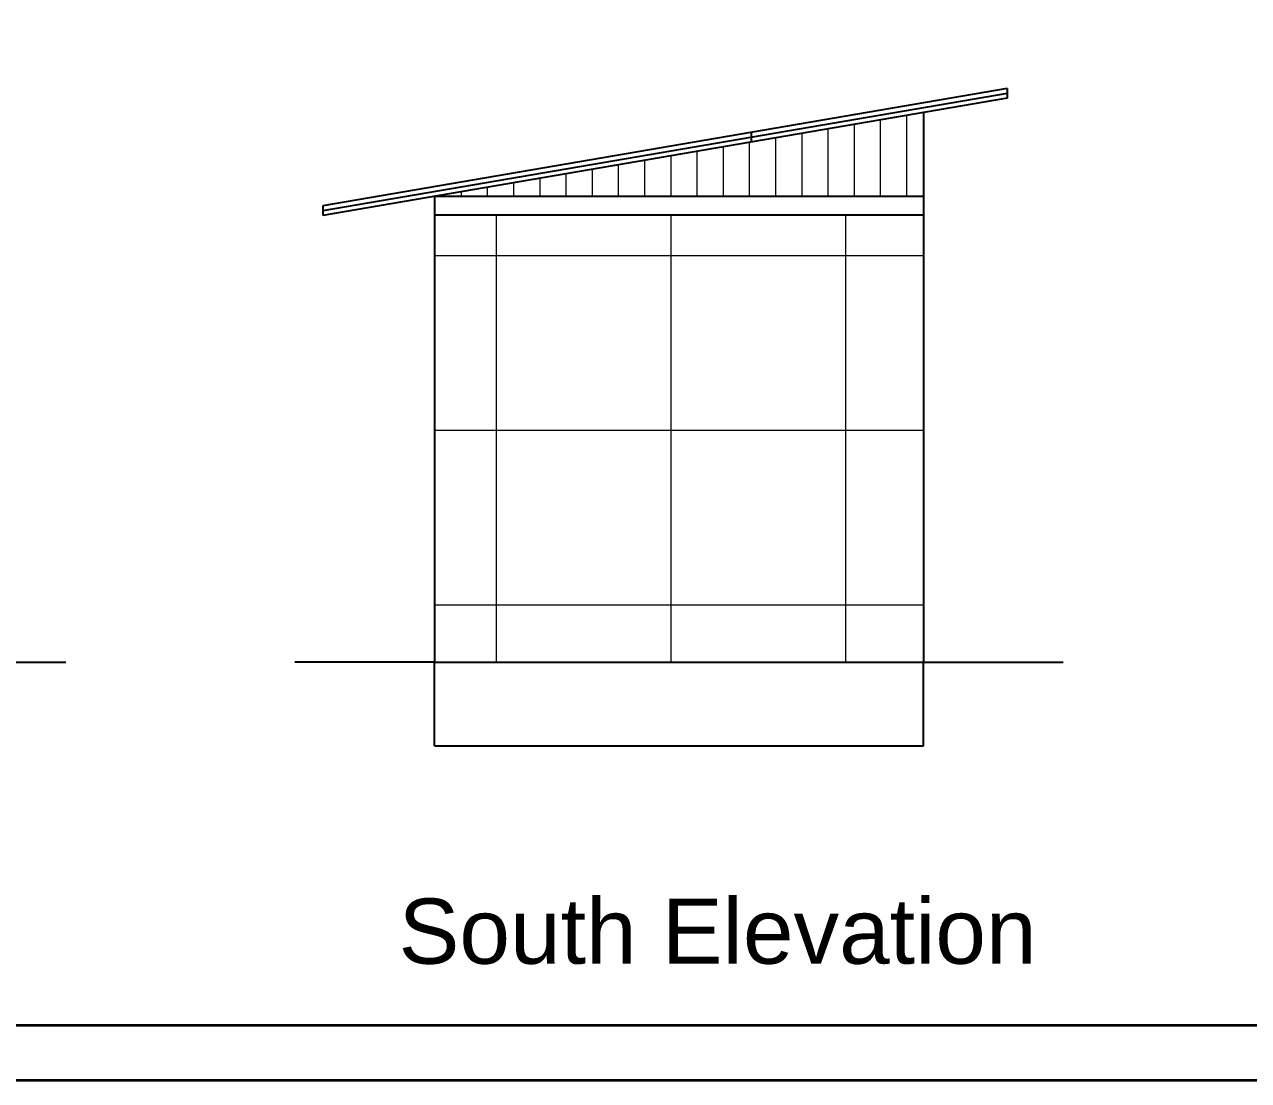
# Model space of a CAD drawing. Header units: inches. Extents: x 376358 to 406049, y -63575 to -53607.
# Drawn here: x 381103.3 to 381366.1, y -59171 to -58944.3 of the extents above; entities that cross this region are included whole.
import ezdxf

# ---------------------------------------------------------------- set-up
doc = ezdxf.new("R2010")
doc.units = ezdxf.units.IN
doc.header["$LTSCALE"] = 2
doc.header["$MEASUREMENT"] = 0
doc.layers.get('0').update_dxf_attribs({"linetype": 'CONTINUOUS'})
doc.layers.add('1', color=7, linetype='CONTINUOUS', lineweight=13)
doc.layers.add('steps', color=253, linetype='CONTINUOUS', lineweight=20)
doc.layers.add('Normal Wall', color=7, linetype='CONTINUOUS', lineweight=35, true_color=0xffaf89)
doc.styles.get("Standard").update_dxf_attribs({"font": 'ARIALN.TTF'})

msp = doc.modelspace()

# ---------------------------------------------------------------- hatches: boundary and pattern name
at = {"layer": '1', "ltscale": 5}
h = msp.add_hatch(dxfattribs=at)
h.set_pattern_fill('ANSI37', color=256, scale=300, angle=45, style=0)
h.set_pattern_definition([(90, (-1595.375, -2556.426), (-37.5, 0), []), (180, (-1595.375, -2556.426), (-4e-15, -37.5), [])])
h.paths.add_polyline_path([(381296.33, -58985.19), (381191.33, -58985.19), (381191.33, -59081.19), (381296.33, -59081.19)])
at = {"layer": 'steps', "ltscale": 0.3}
h = msp.add_hatch(dxfattribs=at)
h.set_pattern_fill('ANSI31', scale=45, angle=45)
h.set_pattern_definition([(90, (-1595.3753, -2556.426), (-5.625, 0), [])])
h.paths.add_polyline_path([(381296.33, -58981.19), (381296.33, -58963.19), (381191.33, -58981.19)])

# ---------------------------------------------------------------- linework, layer by layer
at = {"ltscale": 0.5}
for p, q in [((381314.33, -58958.07), (381167.33, -58983.27)), ((381314.33, -58959.09), (381167.33, -58984.29)), ((381314.33, -58958.07), (381314.33, -58960.1)), ((381314.33, -58960.1), (381167.33, -58985.3)), ((381296.33, -58963.19), (381296.33, -59081.19)), ((381259.41, -58969.52), (381259.41, -58967.49)), ((381191.33, -58981.19), (381296.33, -58981.19)), ((381191.33, -58981.19), (381191.33, -59081.19)), ((381167.33, -58983.27), (381167.33, -58985.3)), ((381191.33, -58985.19), (381296.33, -58985.19)), ((381082.16, -59081.19), (381112.16, -59081.19)), ((381191.33, -59081.19), (381161.33, -59081.19)), ((381191.33, -59081.19), (381296.33, -59081.19)), ((381191.33, -59099.19), (381191.33, -59081.19)), ((381296.33, -59081.19), (381326.33, -59081.19)), ((381296.33, -59099.19), (381296.33, -59081.19)), ((381191.33, -59099.19), (381296.33, -59099.19))]:
    msp.add_line(p, q, dxfattribs=at)
at = {"layer": 'Normal Wall'}
for points in [[(380570.93, -58420.52), (381628.93, -58420.52), (381628.93, -59171.04), (380570.93, -59171.04)], [(381617.03, -58432.42), (380594.74, -58432.42), (380594.74, -59159.14), (381617.03, -59159.14)], [(381617.03, -58432.42), (380594.74, -58432.42), (380594.74, -59159.14), (381617.03, -59159.14)]]:
    msp.add_lwpolyline(points, close=True, dxfattribs=at)
at = {"layer": 'Normal Wall', "color": 3}
msp.add_lwpolyline([(380570.93, -58420.52), (381628.93, -58420.52), (381628.93, -59171.04), (380570.93, -59171.04)], close=True, dxfattribs=at)

# ---------------------------------------------------------------- texts
at = {"color": 7, "linetype": 'ByBlock', "lineweight": 5, "insert": (381252.13, -59139.07), "char_height": 14, "width": 235.547, "attachment_point": 5}
msp.add_mtext('{\\fArial CE|b0|i0|c0|p34;South Elevation}', dxfattribs=at)

doc.saveas('drawing.dxf')
